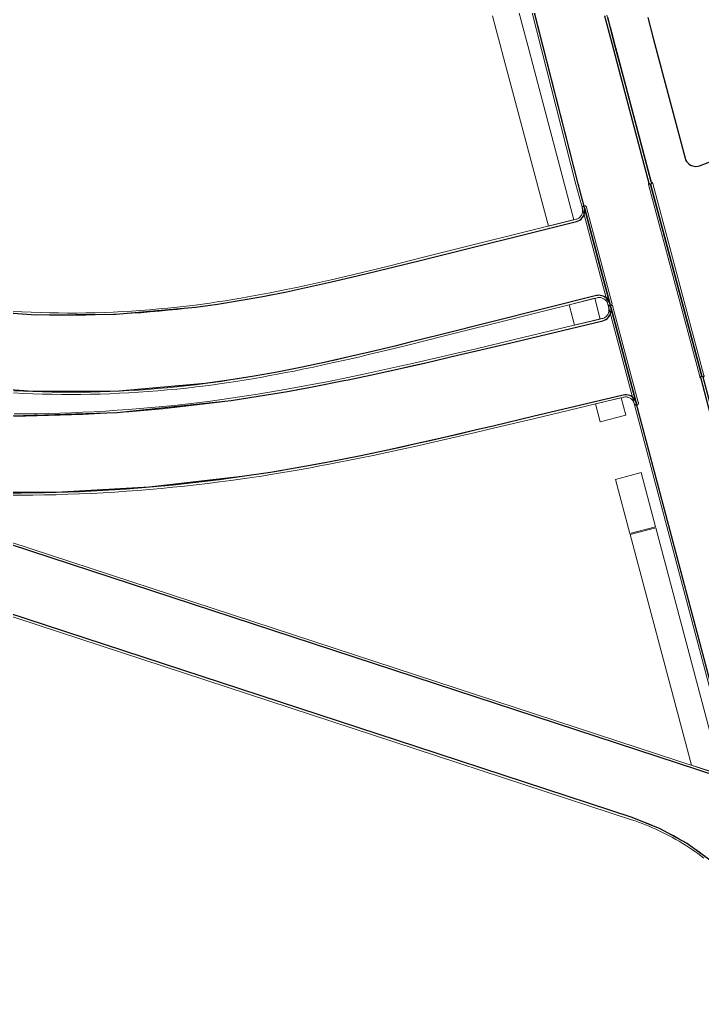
# Model space of a CAD drawing. Header units: metres. Extents: x 105145 to 106173, y 111785 to 118130.
# Drawn here: x 105295.5 to 105357.6, y 112744.4 to 112833.1 of the extents above; entities that cross this region are included whole.
import ezdxf

# ---------------------------------------------------------------- set-up
doc = ezdxf.new("R2010")
doc.units = ezdxf.units.M
for name, color, linetype, lineweight in [('10-PAV-CALZADA-BRT', 12, 'CONTINUOUS', 30), ('10-PAV-CALZADA-MIXTA', 8, 'CONTINUOUS', 30), ('10-PAV-CICLORUTA', 76, 'CONTINUOUS', 18), ('10-PAV-SARDINEL', 252, 'CONTINUOUS', 13)]:
    doc.layers.add(name, color=color, linetype=linetype, lineweight=lineweight)

msp = doc.modelspace()

# ---------------------------------------------------------------- linework, layer by layer
at = {"layer": '10-PAV-CALZADA-BRT'}
for points in [[(105391.3379, 112673.9571), (105368.5623, 112759.7211), (105357.7085, 112800.5921), (105357.7053, 112800.604), (105357.5735, 112800.6843), (105352.9206, 112818.1344), (105352.9392, 112818.1407), (105352.9566, 112818.1499), (105352.9723, 112818.1616), (105352.986, 112818.1757), (105352.9974, 112818.1917), (105353.0061, 112818.2093), (105353.0119, 112818.228), (105353.0148, 112818.2475), (105353.0146, 112818.2671), (105353.0095, 112818.2869), (105349.7627, 112830.5127), (105349.5147, 112831.4482), (105349.2666, 112832.3845), (105349.0185, 112833.3212)], [(105352.6489, 112833.2817), (105352.8971, 112832.3465), (105353.1455, 112831.4111), (105356.0471, 112820.4851), (105356.1034, 112820.3281), (105356.185, 112820.1826), (105356.2897, 112820.0527), (105356.4145, 112819.942), (105356.5559, 112819.8537), (105356.7101, 112819.79), (105356.8727, 112819.7529), (105357.0392, 112819.7433), (105357.205, 112819.7615), (105357.3655, 112819.8071), (105359.1656, 112820.4849)]]:
    msp.add_lwpolyline(points, dxfattribs=at)
at = {"layer": '10-PAV-CALZADA-MIXTA'}
for points in [[(105365.9173, 112744.3563), (105365.6806, 112745.2479), (105360.3011, 112765.5049), (105359.2122, 112769.6053), (105351.6076, 112798.2411), (105349.2969, 112806.9424), (105349.2072, 112807.2803), (105346.9011, 112815.964), (105346.3181, 112818.1594), (105337.8211, 112851.5387)], [(105348.7307, 112833.4282), (105349.0614, 112832.1808), (105349.3923, 112830.9337), (105350.1874, 112827.9397), (105352.7679, 112818.2229), (105352.7744, 112818.2044), (105352.7837, 112818.1872), (105352.7956, 112818.1716), (105352.8098, 112818.1581), (105352.8259, 112818.147), (105352.8436, 112818.1386), (105352.8623, 112818.133), (105352.8818, 112818.1304), (105352.9013, 112818.1309), (105352.9206, 112818.1344), (105357.5735, 112800.6843), (105357.5555, 112800.6809), (105357.467, 112800.5923), (105358.1622, 112797.9097), (105390.883, 112674.6961)], [(105289.73, 112806.8065), (105296.9932, 112806.2626), (105304.2766, 112806.3079), (105311.5325, 112806.9419), (105313.5353, 112807.2211), (105315.6855, 112807.5671), (105317.6537, 112807.9215), (105319.8123, 112808.3467), (105321.7297, 112808.7525), (105323.9157, 112809.2417), (105325.7335, 112809.6665), (105328.0019, 112810.2131), (105329.3613, 112810.5475), (105332.0787, 112811.2227), (105346.1763, 112814.7369), (105346.3265, 112814.7873), (105346.4669, 112814.8607), (105346.594, 112814.9555), (105346.7045, 112815.0691), (105346.7956, 112815.1987), (105346.8651, 112815.3411), (105346.9113, 112815.4927), (105346.9329, 112815.6497), (105346.9295, 112815.8081), (105346.9011, 112815.964), (105349.2072, 112807.2803), (105349.1486, 112807.4428), (105349.0629, 112807.5928), (105348.9527, 112807.7258), (105348.8212, 112807.8379), (105348.6724, 112807.9256), (105348.5107, 112807.9865), (105348.341, 112808.0186), (105348.1683, 112808.021), (105347.9977, 112807.9937), (105333.7717, 112804.4305), (105331.0439, 112803.7527), (105329.6631, 112803.4131), (105327.3525, 112802.8563), (105325.4817, 112802.4191), (105323.2215, 112801.9133), (105321.2187, 112801.4895), (105318.9535, 112801.0433), (105316.8673, 112800.6675), (105314.5773, 112800.2991), (105312.4235, 112799.9987), (105304.6032, 112799.3154), (105296.7533, 112799.2666), (105288.9252, 112799.8528)], [(105294.0041, 112797.0465), (105304.4214, 112797.3687), (105314.7859, 112798.4649), (105317.2375, 112798.8383), (105319.8883, 112799.2871), (105322.3243, 112799.7365), (105325.0151, 112800.2687), (105325.4263, 112800.3531), (105327.4145, 112800.7707), (105330.1693, 112801.3735), (105332.4681, 112801.8945), (105335.3569, 112802.5657), (105337.0921, 112802.9757), (105340.5857, 112803.8077), (105348.5627, 112805.7131), (105348.7143, 112805.7624), (105348.8561, 112805.8351), (105348.9846, 112805.9294), (105349.0965, 112806.043), (105349.1889, 112806.1729), (105349.2595, 112806.3159), (105349.3065, 112806.4682), (105349.3286, 112806.6261), (105349.3254, 112806.7855), (105349.2969, 112806.9424), (105349.2969, 112806.9424), (105351.6076, 112798.2411), (105351.5866, 112798.3098), (105351.5318, 112798.4387), (105351.4596, 112798.5588), (105351.3712, 112798.6675), (105351.2686, 112798.7628), (105351.1536, 112798.8429), (105351.0153, 112798.9116), (105350.8682, 112798.9582), (105350.7156, 112798.9816), (105350.5612, 112798.9812), (105350.4087, 112798.9571), (105342.2119, 112796.9993), (105338.7099, 112796.1651), (105336.9579, 112795.7513), (105334.0359, 112795.0723), (105331.6953, 112794.5419), (105328.8819, 112793.9261), (105326.4153, 112793.4101), (105323.6405, 112792.8613), (105321.1117, 112792.3949), (105318.3511, 112791.9275), (105315.7807, 112791.5359), (105307.3477, 112790.5726), (105298.8731, 112790.0977), (105290.3853, 112790.1127)], [(105358.4035, 112756.5928), (105356.1874, 112758.2003), (105353.7892, 112759.5207), (105351.2457, 112760.5335), (105331.6483, 112766.9585), (105257.0695, 112791.4093)], [(105281.7125, 112789.6443), (105359.0229, 112764.2979)]]:
    msp.add_lwpolyline(points, dxfattribs=at)
at = {"layer": '10-PAV-CICLORUTA'}
msp.add_lwpolyline([(105340.8665, 112834.0287), (105341.1981, 112832.7701), (105341.5293, 112831.5183), (105341.8607, 112830.2691), (105342.1919, 112829.0215), (105345.9457, 112814.8857), (105343.6169, 112814.3051), (105339.8723, 112828.4055), (105339.5411, 112829.6531), (105339.2095, 112830.9031), (105338.8779, 112832.1563), (105338.5453, 112833.4185)], dxfattribs=at)
for points in [[(105348.3411, 112805.8657), (105346.0061, 112805.3081), (105345.5129, 112807.1651), (105347.8411, 112807.7483), (105348.3411, 112805.8657)], [(105350.6631, 112797.1223), (105348.3435, 112796.5063), (105347.9069, 112798.1501), (105350.2411, 112798.7111), (105350.6631, 112797.1223)], [(105353.3581, 112786.9741), (105351.0385, 112786.3581), (105349.7295, 112791.2873), (105352.0491, 112791.9033), (105353.3581, 112786.9741)], [(105359.3311, 112764.4817), (105359.0799, 112764.5205), (105356.6275, 112765.3119), (105351.0641, 112786.2615), (105353.3837, 112786.8775), (105359.3311, 112764.4817)]]:
    msp.add_lwpolyline(points, close=True, dxfattribs=at)
at = {"layer": '10-PAV-SARDINEL'}
for points in [[(105365.724, 112744.305), (105365.4873, 112745.1966), (105360.1078, 112765.4536), (105359.0189, 112769.554), (105351.4143, 112798.1898), (105349.1036, 112806.8911), (105349.0139, 112807.229), (105346.7078, 112815.9127), (105346.1246, 112818.1091), (105337.6273, 112851.4894)], [(105337.8642, 112851.3694), (105346.3181, 112818.1594), (105346.9011, 112815.964), (105349.2072, 112807.2803), (105349.2969, 112806.9424), (105351.6076, 112798.2411), (105359.2122, 112769.6053), (105360.3011, 112765.5049), (105365.6806, 112745.2479), (105365.9173, 112744.3563)], [(105358.1622, 112797.9097), (105357.467, 112800.5923), (105357.4722, 112800.6078), (105357.4794, 112800.6225), (105357.4885, 112800.6362), (105357.4993, 112800.6485), (105357.5116, 112800.6593), (105357.5253, 112800.6684), (105357.54, 112800.6757), (105357.5555, 112800.6809), (105357.5735, 112800.6843), (105352.9206, 112818.1344), (105352.9013, 112818.1309), (105352.8818, 112818.1304), (105352.8623, 112818.133), (105352.8436, 112818.1386), (105352.8259, 112818.147), (105352.8098, 112818.1581), (105352.7956, 112818.1716), (105352.7837, 112818.1872), (105352.7744, 112818.2044), (105352.7679, 112818.2229), (105350.1874, 112827.9397), (105349.3923, 112830.9337), (105349.0614, 112832.1808), (105348.7307, 112833.4282)], [(105349.0185, 112833.3212), (105349.2666, 112832.3845), (105349.5147, 112831.4482), (105349.7627, 112830.5127), (105349.7627, 112830.5127), (105353.0017, 112818.3164), (105352.9743, 112818.3264), (105352.9458, 112818.3322), (105350.3807, 112827.991), (105349.5856, 112830.985), (105349.2547, 112832.2321), (105348.9241, 112833.4794)], [(105348.9241, 112833.4794), (105349.2547, 112832.2321), (105349.5856, 112830.985), (105350.3807, 112827.991), (105352.9458, 112818.3322), (105352.9789, 112818.3254), (105353.0103, 112818.313), (105353.0391, 112818.2955), (105353.0646, 112818.2733), (105353.0859, 112818.2471), (105353.1025, 112818.2177), (105353.1138, 112818.1859), (105357.7667, 112800.7358), (105357.7727, 112800.7022), (105357.7729, 112800.668), (105357.7672, 112800.6343), (105357.7557, 112800.6021), (105357.7389, 112800.5723), (105357.7173, 112800.5459), (105357.6914, 112800.5236), (105358.3557, 112797.9605), (105391.0763, 112674.7475)], [(105295.0101, 112799.3421), (105295.8815, 112799.3005), (105296.7533, 112799.2666), (105297.6254, 112799.2407), (105298.4977, 112799.2225), (105299.3701, 112799.2123), (105300.2426, 112799.2098), (105301.115, 112799.2153), (105301.9874, 112799.2285), (105302.8596, 112799.2496), (105303.7316, 112799.2786), (105304.6032, 112799.3154), (105305.4746, 112799.36), (105306.3454, 112799.4125), (105307.2158, 112799.4728), (105308.0856, 112799.5409), (105308.9548, 112799.6168), (105309.8232, 112799.7006), (105310.6909, 112799.7922), (105311.5576, 112799.8915), (105312.4235, 112799.9987), (105313.1422, 112800.0936), (105313.8601, 112800.1938), (105314.5773, 112800.2991), (105315.3415, 112800.4168), (105316.1048, 112800.5396), (105316.8673, 112800.6675), (105317.5634, 112800.7888), (105318.2588, 112800.9141), (105318.9535, 112801.0433), (105319.7093, 112801.1881), (105320.4644, 112801.3369), (105321.2187, 112801.4895), (105322.2208, 112801.6983), (105323.2215, 112801.9133), (105324.3523, 112802.1631), (105325.4817, 112802.4191), (105326.4175, 112802.6359), (105327.3525, 112802.8563), (105328.5082, 112803.1329), (105329.6631, 112803.4131), (105331.0439, 112803.7527), (105333.7717, 112804.4305), (105347.9977, 112807.9937), (105348.0824, 112808.0111), (105348.1683, 112808.021), (105348.2547, 112808.0236), (105348.341, 112808.0186), (105348.4266, 112808.0062), (105348.5107, 112807.9865), (105348.5929, 112807.9596), (105348.6724, 112807.9256), (105348.7487, 112807.885), (105348.8212, 112807.8379), (105348.8894, 112807.7847), (105348.9527, 112807.7258), (105349.0107, 112807.6617), (105349.0629, 112807.5928), (105349.109, 112807.5197), (105349.1486, 112807.4428), (105349.1814, 112807.3628), (105349.2072, 112807.2803), (105346.9011, 112815.964), (105346.9199, 112815.8779), (105346.9311, 112815.7906), (105346.9346, 112815.7025), (105346.9303, 112815.6145), (105346.9183, 112815.5272), (105346.8986, 112815.4414), (105346.8714, 112815.3576), (105346.837, 112815.2765), (105346.7956, 112815.1987), (105346.7475, 112815.1249), (105346.6931, 112815.0556), (105346.6328, 112814.9914), (105346.5671, 112814.9327), (105346.4964, 112814.88), (105346.4215, 112814.8338), (105346.3427, 112814.7943), (105346.2608, 112814.7619), (105346.1763, 112814.7369), (105332.0787, 112811.2227), (105329.3613, 112810.5475), (105328.0019, 112810.2131), (105326.8681, 112809.938), (105325.7335, 112809.6665), (105324.825, 112809.4523), (105323.9157, 112809.2417), (105322.8234, 112808.9941), (105321.7297, 112808.7525), (105320.7716, 112808.5466), (105319.8123, 112808.3467), (105319.0935, 112808.2012), (105318.374, 112808.0595), (105317.6537, 112807.9215), (105316.9983, 112807.7996), (105316.3422, 112807.6815), (105315.6855, 112807.5671), (105314.9695, 112807.4469), (105314.2528, 112807.3316), (105313.5353, 112807.2211), (105312.8684, 112807.1232), (105312.2008, 112807.0301), (105311.5325, 112806.9419), (105310.7062, 112806.8397), (105309.8789, 112806.7452), (105309.0508, 112806.6584), (105308.222, 112806.5792), (105307.3924, 112806.5076), (105306.5622, 112806.4438), (105305.7315, 112806.3876), (105304.9003, 112806.3392), (105304.0687, 112806.2984), (105303.2367, 112806.2653), (105302.4044, 112806.2399), (105301.572, 112806.2222), (105300.7394, 112806.2122), (105299.9068, 112806.21), (105299.0742, 112806.2154), (105298.2417, 112806.2285), (105297.4093, 112806.2493), (105296.5771, 112806.2779), (105295.7453, 112806.3141), (105294.9138, 112806.358)], [(105294.9257, 112806.5576), (105295.7549, 112806.5139), (105296.5849, 112806.4777), (105297.4152, 112806.4493), (105298.2458, 112806.4285), (105299.0764, 112806.4154), (105299.9076, 112806.41), (105300.738, 112806.4122), (105301.5687, 112806.4222), (105302.3993, 112806.4399), (105303.2297, 112806.4652), (105304.0598, 112806.4982), (105304.8893, 112806.5388), (105305.719, 112806.5873), (105306.5478, 112806.6433), (105307.3762, 112806.707), (105308.2039, 112806.7784), (105309.0309, 112806.8574), (105309.8574, 112806.944), (105310.6826, 112807.0383), (105311.5072, 112807.1403), (105312.1739, 112807.2283), (105312.8401, 112807.3212), (105313.5062, 112807.419), (105314.2217, 112807.5292), (105314.9371, 112807.6443), (105315.6518, 112807.7642), (105316.3074, 112807.8784), (105316.9623, 112807.9964), (105317.6166, 112808.118), (105318.3358, 112808.2558), (105319.0544, 112808.3974), (105319.7721, 112808.5426), (105320.7302, 112808.7423), (105321.6872, 112808.9479), (105322.7797, 112809.1893), (105323.8711, 112809.4367), (105324.7795, 112809.6471), (105325.6873, 112809.8611), (105326.8213, 112810.1325), (105327.9544, 112810.4074), (105329.3133, 112810.7417), (105332.0304, 112811.4168), (105346.1253, 112814.9303), (105346.1961, 112814.9514), (105346.261, 112814.9771), (105346.3241, 112815.0087), (105346.3839, 112815.0456), (105346.4404, 112815.0877), (105346.4931, 112815.1348), (105346.5413, 112815.1861), (105346.5844, 112815.241), (105346.6236, 112815.3011), (105346.6563, 112815.3625), (105346.6841, 112815.4281), (105346.7055, 112815.4945), (105346.7213, 112815.5631), (105346.7309, 112815.6324), (105346.7344, 112815.7034), (105346.7316, 112815.7742), (105346.7227, 112815.8438), (105346.7077, 112815.9127), (105346.7057, 112815.9212), (105346.7013, 112815.9553), (105346.7027, 112815.9896), (105346.7101, 112816.0232), (105346.723, 112816.055), (105346.7413, 112816.0842), (105346.7642, 112816.1098), (105346.7912, 112816.1311), (105346.8214, 112816.1474), (105346.854, 112816.1583), (105346.888, 112816.1635), (105346.9224, 112816.1628), (105346.9561, 112816.1562), (105346.9882, 112816.144), (105347.0178, 112816.1264), (105347.0439, 112816.104), (105347.0657, 112816.0775), (105347.0828, 112816.0476), (105347.0944, 112816.0153), (105347.0966, 112816.0068), (105349.3982, 112807.3399), (105349.4005, 112807.3316), (105349.4064, 112807.2977), (105349.4065, 112807.2634), (105349.4006, 112807.2295), (105349.389, 112807.1971), (105349.3721, 112807.1672), (105349.3503, 112807.1406), (105349.3242, 112807.1182), (105349.2947, 112807.1005), (105349.2627, 112807.0882), (105349.2289, 112807.0815), (105349.1946, 112807.0807), (105349.1606, 112807.0858), (105349.1279, 112807.0967), (105349.0977, 112807.113), (105349.0706, 112807.1342), (105349.0476, 112807.1598), (105349.0293, 112807.1889), (105349.0163, 112807.2207), (105349.0138, 112807.229), (105348.993, 112807.2952), (105348.9671, 112807.3584), (105348.935, 112807.4206), (105348.8984, 112807.4787), (105348.857, 112807.5333), (105348.8097, 112807.5857), (105348.7597, 112807.6321), (105348.7045, 112807.6752), (105348.6476, 112807.7123), (105348.5859, 112807.7451), (105348.5224, 112807.7722), (105348.4562, 112807.7939), (105348.3892, 112807.8096), (105348.3215, 112807.8194), (105348.2525, 112807.8234), (105348.1823, 112807.8213), (105348.1143, 112807.8134), (105348.0423, 112807.7987), (105333.8201, 112804.2365), (105331.0919, 112803.5586), (105329.7106, 112803.2188), (105328.5551, 112802.9385), (105327.3988, 112802.6617), (105326.4631, 112802.4411), (105325.5264, 112802.2242), (105324.396, 112801.968), (105323.2641, 112801.7179), (105322.2622, 112801.5026), (105321.259, 112801.2936), (105320.5036, 112801.1407), (105319.7475, 112800.9918), (105318.9906, 112800.8468), (105318.2949, 112800.7173), (105317.5982, 112800.5919), (105316.901, 112800.4704), (105316.1373, 112800.3422), (105315.3726, 112800.2192), (105314.6071, 112800.1013), (105313.8885, 112799.9958), (105313.1691, 112799.8954), (105312.4489, 112799.8003), (105311.5813, 112799.693), (105310.7127, 112799.5934), (105309.8433, 112799.5016), (105308.9731, 112799.4177), (105308.1021, 112799.3416), (105307.2305, 112799.2733), (105306.3584, 112799.2129), (105305.4857, 112799.1604), (105304.6126, 112799.1156), (105303.7391, 112799.0788), (105302.8653, 112799.0497), (105301.9913, 112799.0286), (105301.1171, 112799.0153), (105300.2428, 112799.0098), (105300.2428, 112799.0098), (105299.3686, 112799.0123), (105298.4944, 112799.0226), (105297.6204, 112799.0408), (105296.7465, 112799.0668), (105295.8729, 112799.1007), (105294.9996, 112799.1424)], [(105295.0461, 112797.2438), (105296.0874, 112797.2489), (105297.1283, 112797.2617), (105298.169, 112797.2822), (105299.2096, 112797.3105), (105300.25, 112797.3466), (105301.29, 112797.3904), (105302.3297, 112797.4419), (105303.369, 112797.5012), (105304.4075, 112797.5681), (105305.4461, 112797.643), (105306.4838, 112797.7255), (105307.5209, 112797.8157), (105308.5573, 112797.9136), (105309.5929, 112798.0192), (105310.6277, 112798.1325), (105311.6616, 112798.2536), (105312.6946, 112798.3823), (105313.726, 112798.5187), (105314.7576, 112798.6629), (105315.5743, 112798.7825), (105316.3904, 112798.9068), (105317.2058, 112799.0358), (105318.0891, 112799.1805), (105318.9716, 112799.3299), (105319.8534, 112799.484), (105320.6652, 112799.63), (105321.4763, 112799.7797), (105322.2867, 112799.933), (105323.1836, 112800.1065), (105324.0797, 112800.2838), (105324.9752, 112800.4647), (105325.3859, 112800.549), (105326.3797, 112800.7557), (105327.3726, 112800.9663), (105328.7498, 112801.2645), (105330.1258, 112801.5687), (105331.2749, 112801.8273), (105332.4234, 112802.0895), (105333.8677, 112802.4232), (105335.3112, 112802.7604), (105337.046, 112803.1703), (105340.5393, 112804.0023), (105348.4942, 112805.9017), (105348.5077, 112805.9055), (105348.5162, 112805.9077), (105348.5279, 112805.9106), (105348.585, 112805.9276), (105348.6504, 112805.9528), (105348.7139, 112805.9839), (105348.7746, 112806.0206), (105348.8318, 112806.0626), (105348.8855, 112806.1099), (105348.9337, 112806.1607), (105348.9778, 112806.2162), (105349.017, 112806.2756), (105349.0508, 112806.3382), (105349.0789, 112806.4037), (105349.1005, 112806.4699), (105349.1168, 112806.5399), (105349.1265, 112806.6096), (105349.1302, 112806.6808), (105349.1276, 112806.7508), (105349.1186, 112806.8215), (105349.1035, 112806.8911), (105349.1016, 112806.8997), (105349.0972, 112806.9338), (105349.0986, 112806.9681), (105349.1059, 112807.0017), (105349.1189, 112807.0335), (105349.1371, 112807.0626), (105349.16, 112807.0882), (105349.187, 112807.1095), (105349.2173, 112807.1258), (105349.2498, 112807.1367), (105349.2838, 112807.1419), (105349.3182, 112807.1412), (105349.3519, 112807.1346), (105349.384, 112807.1223), (105349.4135, 112807.1047), (105349.4396, 112807.0823), (105349.4614, 112807.0558), (105349.4784, 112807.0259), (105349.49, 112806.9936), (105349.4924, 112806.9851), (105351.799, 112798.2996), (105351.8009, 112798.2924), (105351.8068, 112798.2585), (105351.8068, 112798.224), (105351.801, 112798.1901), (105351.7893, 112798.1577), (105351.7723, 112798.1277), (105351.7504, 112798.1011), (105351.7243, 112798.0787), (105351.6947, 112798.0611), (105351.6625, 112798.0488), (105351.6287, 112798.0422), (105351.5942, 112798.0416), (105351.5602, 112798.0468), (105351.5275, 112798.0578), (105351.4973, 112798.0743), (105351.4703, 112798.0957), (105351.4474, 112798.1214), (105351.4292, 112798.1507), (105351.4163, 112798.1826), (105351.4142, 112798.1898), (105351.3975, 112798.2442), (105351.3717, 112798.3095), (105351.3402, 112798.3726), (105351.3037, 112798.4323), (105351.2622, 112798.4881), (105351.215, 112798.5413), (105351.1644, 112798.5891), (105351.1092, 112798.6328), (105351.0506, 112798.6713), (105350.9908, 112798.7036), (105350.9272, 112798.7312), (105350.8629, 112798.7527), (105350.7955, 112798.7692), (105350.7284, 112798.7794), (105350.6594, 112798.784), (105350.5906, 112798.7827), (105350.5221, 112798.7754), (105350.4497, 112798.7613), (105342.2583, 112796.8048), (105338.7561, 112795.9705), (105337.0037, 112795.5566), (105335.5426, 112795.2152), (105334.0807, 112794.8774), (105332.9102, 112794.6103), (105331.7389, 112794.3467), (105330.332, 112794.0356), (105328.9238, 112793.7305), (105327.6902, 112793.4693), (105326.4554, 112793.2142), (105325.5303, 112793.0273), (105324.6046, 112792.8442), (105323.6781, 112792.6649), (105322.835, 112792.5055), (105321.9912, 112792.3498), (105321.1465, 112792.198), (105320.2263, 112792.0371), (105319.305, 112791.8811), (105318.3829, 112791.7301), (105317.5258, 112791.5945), (105316.6678, 112791.4637), (105315.8091, 112791.3379), (105314.7568, 112791.1907), (105313.7035, 112791.0511), (105312.6491, 112790.9191), (105311.5939, 112790.7947), (105310.5377, 112790.6779), (105309.4808, 112790.5688), (105308.4231, 112790.4673), (105307.3647, 112790.3734), (105306.3056, 112790.2872), (105305.2459, 112790.2086), (105304.1857, 112790.1376), (105303.1251, 112790.0743), (105302.0639, 112790.0187), (105301.0025, 112789.9707), (105299.9407, 112789.9304), (105298.8786, 112789.8978), (105297.8163, 112789.8728), (105296.7539, 112789.8555), (105295.6914, 112789.8459), (105294.6289, 112789.8439)], [(105294.6291, 112790.0439), (105295.6902, 112790.0459), (105296.7513, 112790.0555), (105297.8123, 112790.0728), (105298.8731, 112790.0977), (105299.9338, 112790.1303), (105300.9941, 112790.1705), (105302.0542, 112790.2184), (105303.1138, 112790.274), (105304.1731, 112790.3372), (105305.2318, 112790.408), (105306.2901, 112790.4865), (105307.3477, 112790.5726), (105308.4047, 112790.6664), (105309.4609, 112790.7678), (105310.5165, 112790.8768), (105311.5712, 112790.9934), (105312.625, 112791.1176), (105313.6779, 112791.2494), (105314.7298, 112791.3889), (105315.7807, 112791.5359), (105316.6382, 112791.6615), (105317.4951, 112791.7921), (105318.3511, 112791.9275), (105319.2721, 112792.0784), (105320.1923, 112792.2342), (105321.1117, 112792.3949), (105321.9553, 112792.5466), (105322.7983, 112792.702), (105323.6405, 112792.8613), (105324.5662, 112793.0405), (105325.4911, 112793.2234), (105326.4153, 112793.4101), (105327.6492, 112793.6651), (105328.8819, 112793.9261), (105330.2893, 112794.231), (105331.6953, 112794.5419), (105332.866, 112794.8053), (105334.0359, 112795.0723), (105335.4973, 112795.41), (105336.9579, 112795.7513), (105338.7099, 112796.1651), (105342.2119, 112796.9993), (105350.4087, 112798.9571), (105350.493, 112798.9734), (105350.5783, 112798.9825), (105350.6641, 112798.9841), (105350.7498, 112798.9784), (105350.8346, 112798.9654), (105350.918, 112798.9452), (105350.9994, 112798.9179), (105351.0781, 112798.8837), (105351.1536, 112798.8429), (105351.2268, 112798.7947), (105351.2955, 112798.7404), (105351.3591, 112798.6802), (105351.4173, 112798.6147), (105351.4695, 112798.5443), (105351.5153, 112798.4697), (105351.5545, 112798.3913), (105351.5866, 112798.3098), (105351.6076, 112798.2411), (105349.2969, 112806.9424), (105349.3158, 112806.8558), (105349.327, 112806.7679), (105349.3304, 112806.6793), (105349.3259, 112806.5908), (105349.3136, 112806.503), (105349.2935, 112806.4166), (105349.2659, 112806.3324), (105349.2309, 112806.2509), (105349.1889, 112806.1729), (105349.1401, 112806.0989), (105349.085, 112806.0295), (105349.0239, 112805.9653), (105348.9574, 112805.9067), (105348.886, 112805.8543), (105348.8102, 112805.8083), (105348.7306, 112805.7693), (105348.6479, 112805.7375), (105348.5627, 112805.7131), (105340.5857, 112803.8077), (105337.0921, 112802.9757), (105335.3569, 112802.5657), (105333.9129, 112802.2283), (105332.4681, 112801.8945), (105331.3191, 112801.6322), (105330.1693, 112801.3735), (105328.7925, 112801.0691), (105327.4145, 112800.7707), (105326.4208, 112800.5599), (105325.4263, 112800.3531), (105325.0151, 112800.2687), (105324.1189, 112800.0876), (105323.222, 112799.9102), (105322.3243, 112799.7365), (105321.513, 112799.5831), (105320.701, 112799.4333), (105319.8883, 112799.2871), (105319.0055, 112799.1328), (105318.1219, 112798.9832), (105317.2375, 112798.8383), (105316.421, 112798.7092), (105315.6038, 112798.5847), (105314.7859, 112798.4649), (105313.7535, 112798.3206), (105312.72, 112798.184), (105311.6855, 112798.055), (105310.6501, 112797.9338), (105309.6139, 112797.8203), (105308.5768, 112797.7145), (105307.5389, 112797.6164), (105306.5004, 112797.5261), (105305.4612, 112797.4435), (105304.4214, 112797.3687), (105303.3811, 112797.3015), (105302.3404, 112797.2422), (105301.2992, 112797.1906), (105300.2576, 112797.1467), (105299.2158, 112797.1106), (105298.1737, 112797.0823), (105297.1314, 112797.0617), (105296.089, 112797.0489), (105295.0466, 112797.0438)], [(105257.0695, 112791.4093), (105331.6483, 112766.9585), (105351.2457, 112760.5335), (105351.5703, 112760.4243), (105351.8931, 112760.3101), (105352.2141, 112760.1908), (105352.5332, 112760.0666), (105352.8503, 112759.9375), (105353.1654, 112759.8034), (105353.4784, 112759.6645), (105353.7892, 112759.5207), (105354.0977, 112759.3721), (105354.4038, 112759.2187), (105354.7076, 112759.0606), (105355.0088, 112758.8978), (105355.3075, 112758.7303), (105355.6036, 112758.5582), (105355.8969, 112758.3815), (105356.1874, 112758.2003), (105356.4751, 112758.0146), (105356.7599, 112757.8245), (105357.0417, 112757.6299), (105357.3205, 112757.431), (105357.5961, 112757.2278), (105357.8685, 112757.0204)], [(105357.7461, 112756.8622), (105357.4772, 112757.0669), (105357.203, 112757.2691), (105356.9269, 112757.4662), (105356.6476, 112757.659), (105356.3651, 112757.8476), (105356.0803, 112758.0314), (105355.7927, 112758.2108), (105355.5017, 112758.3861), (105355.2084, 112758.5566), (105354.913, 112758.7222), (105354.6139, 112758.8839), (105354.3126, 112759.0407), (105354.0108, 112759.192), (105353.7026, 112759.3404), (105353.3958, 112759.4824), (105353.0848, 112759.6204), (105352.7731, 112759.753), (105352.4592, 112759.8808), (105352.143, 112760.0039), (105351.8249, 112760.122), (105351.505, 112760.2352), (105351.1827, 112760.3437), (105331.586, 112766.7685), (105257.0092, 112791.2186)], [(105359.0229, 112764.2979), (105281.7125, 112789.6443)], [(105281.781, 112789.8323), (105359.0807, 112764.4894)]]:
    msp.add_lwpolyline(points, dxfattribs=at)
for points in [[(105356.357, 112819.9894), (105356.5563, 112819.8545), (105356.5173, 112819.8746), (105356.443, 112819.9215), (105356.3731, 112819.9747), (105356.357, 112819.9894)], [(105352.8623, 112818.133), (105352.8818, 112818.1304), (105352.9013, 112818.1309), (105352.9206, 112818.1344), (105357.5735, 112800.6843), (105357.5555, 112800.6809), (105357.54, 112800.6757), (105357.5253, 112800.6684), (105357.5116, 112800.6593), (105357.4993, 112800.6485), (105357.4885, 112800.6362), (105357.4794, 112800.6225), (105357.4722, 112800.6078), (105357.467, 112800.5923), (105357.49, 112800.5034), (105357.4735, 112800.5111), (105357.4449, 112800.5311), (105357.4203, 112800.5557), (105357.4003, 112800.5843), (105357.3856, 112800.6159), (105357.3803, 112800.6328), (105352.7274, 112818.0829), (105352.7236, 112818.0997), (105352.7206, 112818.1344), (105352.7236, 112818.1691), (105352.7327, 112818.2028), (105352.7474, 112818.2344), (105352.76, 112818.2525), (105352.7679, 112818.2229), (105352.7744, 112818.2044), (105352.7837, 112818.1872), (105352.7956, 112818.1716), (105352.8098, 112818.1581), (105352.8259, 112818.147), (105352.8436, 112818.1386), (105352.8623, 112818.133)]]:
    msp.add_lwpolyline(points, close=True, dxfattribs=at)

doc.saveas('drawing.dxf')
